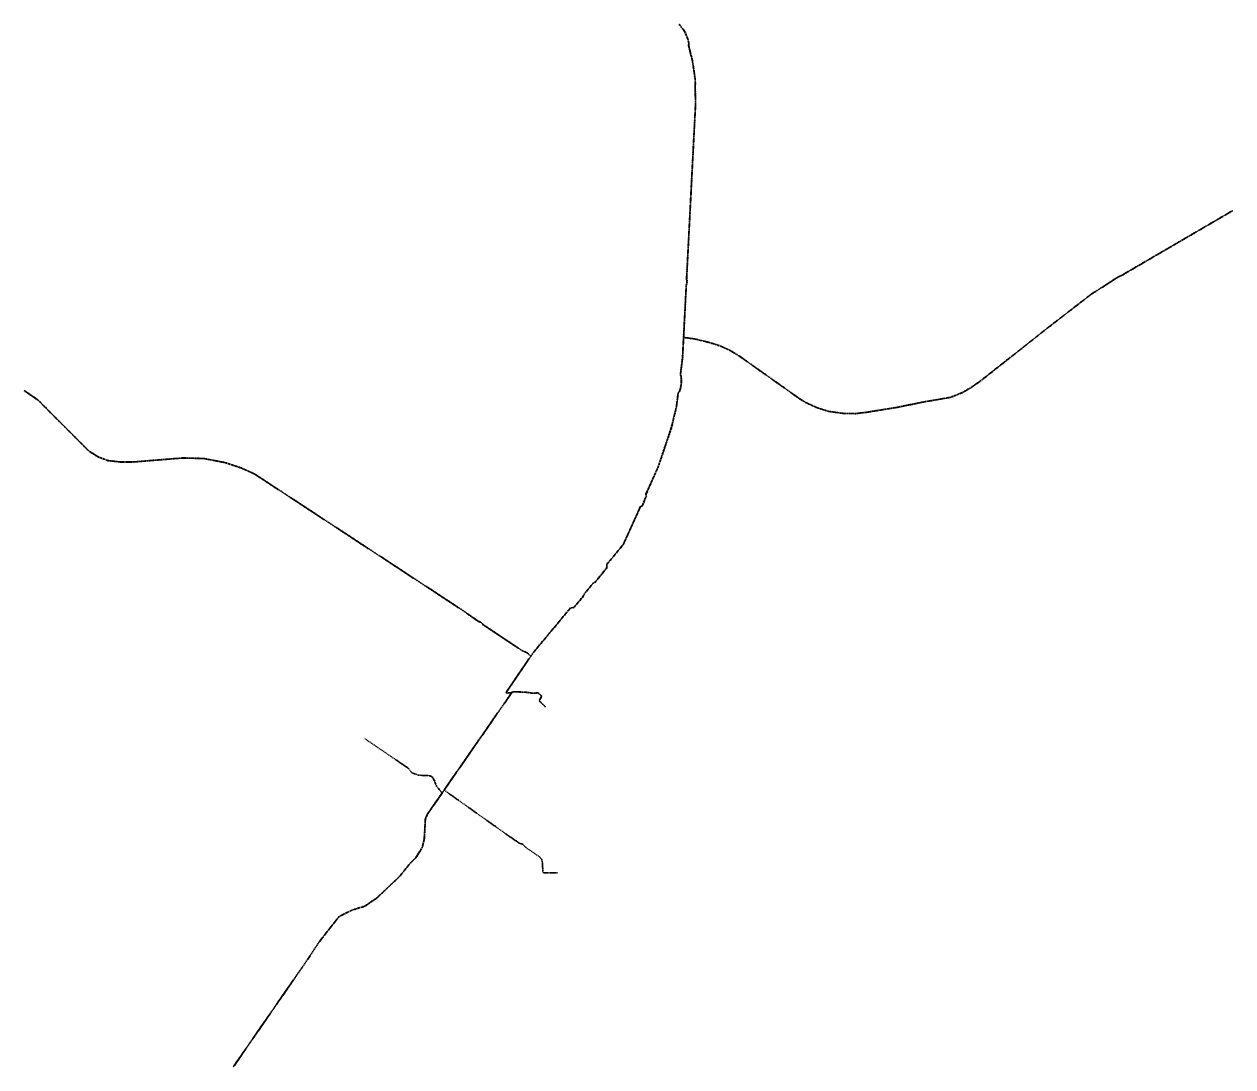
# Model space of a CAD drawing. Extents: x 525858 to 564773, y 2370984 to 2400075.
# Drawn here: x 525858 to 540909, y 2370984 to 2383972 of the extents above; entities that cross this region are included whole.
import ezdxf

# ---------------------------------------------------------------- set-up
doc = ezdxf.new("R2010")
doc.units = 0
doc.linetypes.add('CENTER', pattern=[2, 1.25, -0.25, 0.25, -0.25])
doc.layers.add('pipe_cen', color=1, linetype='CENTER')

msp = doc.modelspace()

# ---------------------------------------------------------------- linework, layer by layer
at = {"layer": 'pipe_cen', "linetype": 'CENTER', "lineweight": 35, "ltscale": 10}
for points in [[(534013.937016, 2383970.78806), (534086.538912, 2383874.053791), (534122.286795, 2383783.365941), (534133.617641, 2383737.000266), (534132.338528, 2383707.637012), (534160.974659, 2383579.488188), (534168.544086, 2383567.694234), (534174.288231, 2383540.791061), (534199.257798, 2383387.64752), (534211.976366, 2383289.743209), (534215.259793, 2383228.03974), (534212.538652, 2383216.778596), (534217.895048, 2382975.977438), (534105.821189, 2380787.198789), (534111.424161, 2380781.13227), (534110.095784, 2380734.046102), (534102.807956, 2380728.350976), (534056.136752, 2379816.872287), (534029.390595, 2379602.057119), (534038.664377, 2379585.337762), (534041.466069, 2379531.052188), (534039.574735, 2379477.379406), (534022.933195, 2379403.418989), (534001.680508, 2379379.500021), (533980.384296, 2379208.456777), (533916.527117, 2378944.237077), (533752.434547, 2378456.243176), (533600.107162, 2378115.618303), (533605.825561, 2378098.262028), (533556.084389, 2377973.93496), (533531.548506, 2377963.263874), (533319.01771, 2377490.95725), (533112.434788, 2377242.805902), (533111.647327, 2377199.124461), (532970.045826, 2377022.236238), (532943.969226, 2377008.871585), (532846.855408, 2376894.102966), (532808.940739, 2376831.215157), (532702.21221, 2376705.959451), (532660.001466, 2376699.334366), (532199.652133, 2376146.353965), (531862.274595, 2375654.124786), (531864.715254, 2375637.717547)], [(534015.136711, 2383971.688467), (534087.860152, 2383874.792252), (534123.719699, 2383783.821125), (534135.125527, 2383737.148626), (534133.845753, 2383707.77023), (534162.380591, 2383580.074702), (534169.953988, 2383568.274562), (534175.762799, 2383541.068521), (534200.742164, 2383387.864888), (534213.471215, 2383289.879879), (534216.769323, 2383227.900522), (534214.042631, 2383216.616403), (534219.395902, 2382975.955735), (534107.351515, 2380787.752669), (534112.940802, 2380781.700968), (534111.575292, 2380733.298588), (534104.270986, 2380727.590586), (534057.632, 2379816.741096), (534030.939522, 2379602.35706), (534040.14449, 2379585.761764), (534042.967433, 2379531.064455), (534041.068875, 2379477.186692), (534024.311631, 2379402.712047), (534003.111424, 2379378.852144), (533981.862296, 2379208.187058), (533917.969758, 2378943.821054), (533753.833319, 2378455.696694), (533601.713562, 2378115.536103), (533607.421261, 2378098.2123), (533557.248038, 2377972.805326), (533532.678464, 2377962.119588), (533320.301557, 2377490.154951), (533113.925038, 2377242.251539), (533113.137867, 2377198.586209), (532971.015989, 2377021.047931), (532944.920446, 2377007.673569), (532848.078023, 2376893.225683), (532810.162014, 2376830.335652), (532702.993628, 2376704.563733), (532660.792564, 2376697.940167), (532200.849783, 2376145.448124), (531863.844958, 2375653.762729), (531865.873897, 2375640.123263)], [(534015.136711, 2383971.688467), (534087.860152, 2383874.792252), (534123.719699, 2383783.821125), (534135.125527, 2383737.148626), (534133.845753, 2383707.77023), (534162.380591, 2383580.074702), (534169.953988, 2383568.274562), (534175.762799, 2383541.068521), (534200.742164, 2383387.864888), (534213.471215, 2383289.879879), (534216.769323, 2383227.900522), (534214.042631, 2383216.616403), (534219.395902, 2382975.955735), (534107.351515, 2380787.752669), (534112.940802, 2380781.700968), (534111.575292, 2380733.298588), (534104.270986, 2380727.590586), (534057.632, 2379816.741096), (534030.939522, 2379602.35706), (534040.14449, 2379585.761764), (534042.967433, 2379531.064455), (534041.068875, 2379477.186692), (534024.311631, 2379402.712047), (534003.111424, 2379378.852144), (533981.862296, 2379208.187058), (533917.969758, 2378943.821054), (533753.833319, 2378455.696694), (533601.713562, 2378115.536103), (533607.421261, 2378098.2123), (533557.248038, 2377972.805326), (533532.678464, 2377962.119588), (533320.301557, 2377490.154951), (533113.925038, 2377242.251539), (533113.137867, 2377198.586209), (532971.015989, 2377021.047931), (532944.920446, 2377007.673569), (532848.078023, 2376893.225683), (532810.162014, 2376830.335652), (532702.993628, 2376704.563733), (532660.792564, 2376697.940167), (532200.849783, 2376145.448124), (531863.844958, 2375653.762729), (531865.873897, 2375640.123263)], [(534068.538048, 2380070.800189), (534216.187601, 2380049.721384), (534365.963734, 2380013.264488), (534464.188245, 2379985.112816), (534541.271329, 2379956.947642), (534646.463889, 2379909.622841), (534759.322513, 2379841.506663), (535519.307067, 2379303.237594), (535599.996703, 2379254.232112), (535724.00783, 2379197.614228), (535879.884765, 2379147.943005), (536062.174619, 2379123.82346), (536210.810113, 2379121.251597), (536358.366874, 2379139.327363), (536720.225293, 2379197.797508), (537058.526085, 2379266.085187), (537397.558654, 2379324.875719), (537541.650153, 2379383.727833), (537648.890635, 2379444.643478), (537766.522144, 2379528.256537), (538634.296141, 2380213.100326), (539142.330207, 2380605.792814), (539484.32464, 2380825.219453), (539530.328146, 2380846.250298), (540908.332638, 2381650.159514)], [(534070.543384, 2380068.89768), (534215.884623, 2380048.148415), (534365.553954, 2380011.717516), (534463.692651, 2379983.590438), (534540.667758, 2379955.464718), (534645.719592, 2379908.203227), (534758.44557, 2379840.167109), (535518.428316, 2379301.89932), (535599.246585, 2379252.815715), (535723.430615, 2379196.118891), (535879.5342, 2379146.375445), (536062.055453, 2379122.225282), (536210.893951, 2379119.649907), (536358.591841, 2379137.742961), (536720.511304, 2379196.22297), (537058.821118, 2379264.512469), (537398.002996, 2379323.328893), (537542.350672, 2379382.28564), (537649.751457, 2379443.292341), (537767.481842, 2379526.975681), (538635.281027, 2380211.839348), (539143.253239, 2380604.484026), (539485.093117, 2380823.811501), (539531.065704, 2380844.828211), (540909.138887, 2381648.7775)], [(534070.543384, 2380068.89768), (534215.884623, 2380048.148415), (534365.553954, 2380011.717516), (534463.692651, 2379983.590438), (534540.667758, 2379955.464718), (534645.719592, 2379908.203227), (534758.44557, 2379840.167109), (535518.428316, 2379301.89932), (535599.246585, 2379252.815715), (535723.430615, 2379196.118891), (535879.5342, 2379146.375445), (536062.055453, 2379122.225282), (536210.893951, 2379119.649907), (536358.591841, 2379137.742961), (536720.511304, 2379196.22297), (537058.821118, 2379264.512469), (537398.002996, 2379323.328893), (537542.350672, 2379382.28564), (537649.751457, 2379443.292341), (537767.481842, 2379526.975681), (538635.281027, 2380211.839348), (539143.253239, 2380604.484026), (539485.093117, 2380823.811501), (539531.065704, 2380844.828211), (540909.138887, 2381648.7775)], [(534070.543384, 2380068.89768), (534215.884623, 2380048.148415), (534365.553954, 2380011.717516), (534463.692651, 2379983.590438), (534540.667758, 2379955.464718), (534645.719592, 2379908.203227), (534758.44557, 2379840.167109), (535518.428316, 2379301.89932), (535599.246585, 2379252.815715), (535723.430615, 2379196.118891), (535879.5342, 2379146.375445), (536062.055453, 2379122.225282), (536210.893951, 2379119.649907), (536358.591841, 2379137.742961), (536720.511304, 2379196.22297), (537058.821118, 2379264.512469), (537398.002996, 2379323.328893), (537542.350672, 2379382.28564), (537649.751457, 2379443.292341), (537767.481842, 2379526.975681), (538635.281027, 2380211.839348), (539143.253239, 2380604.484026), (539485.093117, 2380823.811501), (539531.065704, 2380844.828211), (540909.138887, 2381648.7775)], [(532168.015713, 2376097.543668), (532113.164153, 2376144.593463), (532064.849357, 2376163.957209), (532009.46784, 2376200.081186), (531578.954243, 2376486.784824), (531558.093349, 2376510.219116), (531537.393906, 2376523.588045), (531509.27529, 2376534.653699), (531321.074661, 2376667.092434), (528722.683987, 2378370.129144), (528556.931533, 2378444.299532), (528352.917906, 2378510.591918), (528095.910851, 2378560.05635), (527840.754891, 2378567.394364), (527199.933315, 2378516.153677), (527060.532334, 2378516.177561), (526904.882529, 2378533.675062), (526783.931771, 2378578.82037), (526666.361318, 2378650.627522), (526030.457186, 2379287.932509), (525858.206158, 2379407.293454)], [(532168.015713, 2376097.543668), (532113.164153, 2376144.593463), (532064.849357, 2376163.957209), (532009.46784, 2376200.081186), (531578.954243, 2376486.784824), (531558.093349, 2376510.219116), (531537.393906, 2376523.588045), (531509.27529, 2376534.653699), (531321.074661, 2376667.092434), (528722.683987, 2378370.129144), (528556.931533, 2378444.299532), (528352.917906, 2378510.591918), (528095.910851, 2378560.05635), (527840.754891, 2378567.394364), (527199.933315, 2378516.153677), (527060.532334, 2378516.177561), (526904.882529, 2378533.675062), (526783.931771, 2378578.82037), (526666.361318, 2378650.627522), (526030.457186, 2379287.932509), (525858.206158, 2379407.293454)], [(532168.015713, 2376097.543668), (532113.164153, 2376144.593463), (532064.849357, 2376163.957209), (532009.46784, 2376200.081186), (531578.954243, 2376486.784824), (531558.093349, 2376510.219116), (531537.393906, 2376523.588045), (531509.27529, 2376534.653699), (531321.074661, 2376667.092434), (528722.683987, 2378370.129144), (528556.931533, 2378444.299532), (528352.917906, 2378510.591918), (528095.910851, 2378560.05635), (527840.754891, 2378567.394364), (527199.933315, 2378516.153677), (527060.532334, 2378516.177561), (526904.882529, 2378533.675062), (526783.931771, 2378578.82037), (526666.361318, 2378650.627522), (526030.457186, 2379287.932509), (525858.206158, 2379407.293454)], [(532168.015713, 2376097.543668), (532113.164153, 2376144.593463), (532064.849357, 2376163.957209), (532009.46784, 2376200.081186), (531578.954243, 2376486.784824), (531558.093349, 2376510.219116), (531537.393906, 2376523.588045), (531509.27529, 2376534.653699), (531321.074661, 2376667.092434), (528722.683987, 2378370.129144), (528556.931533, 2378444.299532), (528352.917906, 2378510.591918), (528095.910851, 2378560.05635), (527840.754891, 2378567.394364), (527199.933315, 2378516.153677), (527060.532334, 2378516.177561), (526904.882529, 2378533.675062), (526783.931771, 2378578.82037), (526666.361318, 2378650.627522), (526030.457186, 2379287.932509), (525858.206158, 2379407.293454)], [(532168.015713, 2376097.543668), (532113.164153, 2376144.593463), (532064.849357, 2376163.957209), (532009.46784, 2376200.081186), (531578.954243, 2376486.784824), (531558.093349, 2376510.219116), (531537.393906, 2376523.588045), (531509.27529, 2376534.653699), (531321.074661, 2376667.092434), (528722.683987, 2378370.129144), (528556.931533, 2378444.299532), (528352.917906, 2378510.591918), (528095.910851, 2378560.05635), (527840.754891, 2378567.394364), (527199.933315, 2378516.153677), (527060.532334, 2378516.177561), (526904.882529, 2378533.675062), (526783.931771, 2378578.82037), (526666.361318, 2378650.627522), (526030.457186, 2379287.932509), (525858.206158, 2379407.293454)], [(531932.444157, 2375650.064558), (531087.292542, 2374430.843902), (531063.201196, 2374396.089585), (530874.696325, 2374124.151357), (530853.043157, 2374070.58758), (530839.343478, 2373816.831754), (530814.010302, 2373717.013582), (530734.892524, 2373588.845812), (530673.706451, 2373529.593814), (530521.575234, 2373344.893435), (530247.385002, 2373086.690267), (530100.035697, 2372985.538581), (529942.069123, 2372937.150211), (529778.952518, 2372856.74235), (529530.141643, 2372538.336575), (529387.199402, 2372321.594268), (529312.909509, 2372214.149959)], [(531932.444157, 2375650.064558), (531087.292542, 2374430.843902), (530874.696325, 2374124.151357), (530853.043157, 2374070.58758), (530839.343478, 2373816.831754), (530814.010302, 2373717.013582), (530734.892524, 2373588.845812), (530673.706451, 2373529.593814), (530521.575234, 2373344.893435), (530247.385002, 2373086.690267), (530100.035697, 2372985.538581), (529942.069123, 2372937.150211), (529778.952518, 2372856.74235), (529530.141643, 2372538.336575), (529387.199402, 2372321.594268), (529312.909509, 2372214.149959)], [(531932.444157, 2375650.064558), (531622.455527, 2375202.873149), (530874.696325, 2374124.151357), (530853.043157, 2374070.58758), (530839.343478, 2373816.831754), (530814.010302, 2373717.013582), (530734.892524, 2373588.845812), (530673.706451, 2373529.593814), (530521.575234, 2373344.893435), (530247.385002, 2373086.690267), (530100.035697, 2372985.538581), (529942.069123, 2372937.150211), (529778.952518, 2372856.74235), (529530.141643, 2372538.336575), (529387.199402, 2372321.594268), (529312.909509, 2372214.149959)], [(531933.841306, 2375649.096068), (531088.689692, 2374429.875412), (531064.598345, 2374395.121095), (530876.201409, 2374123.338573), (530854.725414, 2374070.213072), (530841.03206, 2373816.574407), (530815.593898, 2373716.342567), (530736.227618, 2373587.772234), (530674.957812, 2373528.43915), (530522.819024, 2373343.729577), (530248.455108, 2373085.362853), (530100.782882, 2372983.98949), (529942.697954, 2372935.564865), (529780.05275, 2372855.38938), (529531.523211, 2372537.343634), (529388.608302, 2372320.642771), (529313.988541, 2372213.39299)], [(531864.606161, 2375639.012962), (531916.525127, 2375643.385281), (531955.310248, 2375657.074958), (532114.807773, 2375649.606276), (532184.877986, 2375638.814772), (532256.371028, 2375642.395445), (532303.801847, 2375601.602593), (532272.204646, 2375542.596153), (532349.604378, 2375468.897918)], [(531864.715254, 2375637.717547), (531916.80048, 2375642.103868), (531955.503295, 2375655.764494), (532114.678065, 2375648.310925), (532184.810872, 2375637.509781), (532255.917212, 2375641.071087), (532302.163532, 2375601.296962), (532270.591349, 2375542.337242), (532348.707927, 2375467.956443)], [(531864.715254, 2375637.717547), (531916.80048, 2375642.103868), (531955.503295, 2375655.764494), (532114.678065, 2375648.310925), (532184.810872, 2375637.509781), (532255.917212, 2375641.071087), (532302.163532, 2375601.296962), (532270.591349, 2375542.337242), (532348.707927, 2375467.956443)], [(531864.715254, 2375637.717547), (531916.80048, 2375642.103868), (531955.503295, 2375655.764494), (532114.678065, 2375648.310925), (532184.810872, 2375637.509781), (532255.917212, 2375641.071087), (532302.163532, 2375601.296962), (532270.591349, 2375542.337242), (532348.707927, 2375467.956443)], [(531864.715254, 2375637.717547), (531916.80048, 2375642.103868), (531955.503295, 2375655.764494), (532114.678065, 2375648.310925), (532184.810872, 2375637.509781), (532255.917212, 2375641.071087), (532302.163532, 2375601.296962), (532270.591349, 2375542.337242), (532348.707927, 2375467.956443)], [(531063.558705, 2374393.621303), (530991.138652, 2374480.984581), (530965.681188, 2374550.698147), (530946.620317, 2374587.62035), (530913.674841, 2374609.34791), (530766.946974, 2374617.038519), (530688.978989, 2374643.751093), (530635.136277, 2374707.4212), (530099.613364, 2375071.825591)], [(531087.293154, 2374430.844785), (531890.781602, 2373860.963598), (532034.201585, 2373763.644014), (532059.89605, 2373759.39966), (532103.256859, 2373719.507335), (532104.494219, 2373715.945989), (532275.406232, 2373599.971313), (532302.967131, 2373564.992897), (532313.025083, 2373517.668531), (532316.407323, 2373414.477781), (532327.248787, 2373402.174692), (532497.465213, 2373400.943817)], [(531087.293154, 2374430.844785), (531890.781602, 2373860.963598), (532034.201585, 2373763.644014), (532059.89605, 2373759.39966), (532103.256859, 2373719.507335), (532104.494219, 2373715.945989), (532275.406232, 2373599.971313), (532302.967131, 2373564.992897), (532313.025083, 2373517.668531), (532316.407323, 2373414.477781), (532327.248787, 2373402.174692), (532497.465213, 2373400.943817)], [(531087.293154, 2374430.844785), (531890.781602, 2373860.963598), (532034.201585, 2373763.644014), (532059.89605, 2373759.39966), (532103.256859, 2373719.507335), (532104.494219, 2373715.945989), (532275.406232, 2373599.971313), (532302.967131, 2373564.992897), (532313.025083, 2373517.668531), (532316.407323, 2373414.477781), (532327.248787, 2373402.174692), (532497.465213, 2373400.943817)], [(531087.293154, 2374430.844785), (531890.781602, 2373860.963598), (532034.201585, 2373763.644014), (532059.89605, 2373759.39966), (532103.256859, 2373719.507335), (532104.494219, 2373715.945989), (532275.406232, 2373599.971313), (532302.967131, 2373564.992897), (532313.025083, 2373517.668531), (532316.407323, 2373414.477781), (532327.248787, 2373402.174692), (532497.465213, 2373400.943817)], [(529312.909509, 2372214.149959), (529291.818071, 2372183.639355), (528469.227894, 2370993.690896), (528462.710146, 2370984.262404)], [(529313.988541, 2372213.39299), (528463.7795, 2370983.52316)]]:
    msp.add_lwpolyline(points, dxfattribs=at)
at = {"layer": 'pipe_cen', "linetype": 'CENTER', "lineweight": 35, "ltscale": 10, "elevation": -3.883}
msp.add_lwpolyline([(532167.379153, 2376100.329409), (532114.057558, 2376146.066853), (532065.637556, 2376165.472763), (532010.403387, 2376201.500629), (531580.078588, 2376488.078535), (531559.209614, 2376511.521905), (531538.173997, 2376525.107955), (531510.087203, 2376536.161086), (531322.030039, 2376668.498863), (528723.502302, 2378371.625407), (528557.54313, 2378445.888296), (528353.342864, 2378512.241329), (528096.097142, 2378561.751695), (527840.711448, 2378569.096316), (527199.865602, 2378517.853688), (527060.627733, 2378517.877545), (526905.280679, 2378535.341012), (526784.678849, 2378580.356081), (526667.421028, 2378651.972291), (526031.551913, 2379289.242183), (525859.174419, 2379408.690762)], dxfattribs=at)

doc.saveas('drawing.dxf')
